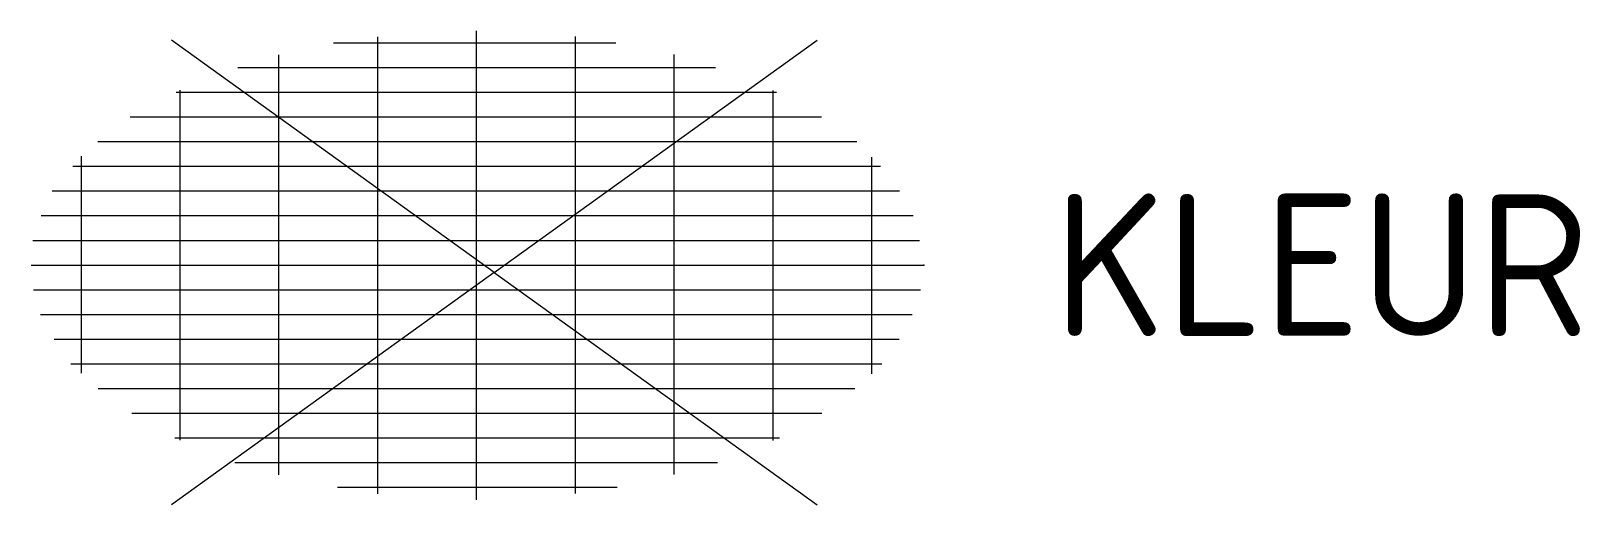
# Model space of a CAD drawing. Extents: x -5.6 to 14, y -3 to 3.
import ezdxf
from ezdxf.enums import TextEntityAlignment as Align

# ---------------------------------------------------------------- set-up
doc = ezdxf.new("R2010")
doc.units = 0
doc.header["$LTSCALE"] = 0.2
doc.styles.add('NLCS-ISO', font='NLCS-ISO.ttf')

msp = doc.modelspace()

# ---------------------------------------------------------------- linework, layer by layer
for p, q in [((0, -2.97), (0, 2.961)), ((0.223, -0.096), (-3.861, 2.844)), ((-1.809, 2.812), (1.763, 2.812)), ((-1.25, -2.893), (-1.25, 2.886)), ((0.223, -0.096), (4.307, 2.844)), ((1.25, -2.889), (1.25, 2.892)), ((-2.5, -2.653), (-2.5, 2.657)), ((2.5, -2.652), (2.5, 2.662)), ((-3.019, 2.5), (3.02, 2.5)), ((-3.801, 2.188), (3.795, 2.188)), ((-3.75, -2.215), (-3.75, 2.214)), ((3.75, -2.221), (3.75, 2.209)), ((-4.382, 1.875), (4.361, 1.875)), ((-5, -1.37), (-5, 1.378)), ((-4.792, 1.562), (4.808, 1.562)), ((-5.108, 1.25), (5.11, 1.25)), ((5, -1.377), (5, 1.364)), ((-5.369, 0.938), (5.348, 0.938)), ((-5.507, 0.625), (5.52, 0.625)), ((-5.615, 0.312), (5.602, 0.312)), ((-5.637, 0), (5.658, 0)), ((0.223, -0.096), (-3.861, -3.036)), ((0.223, -0.096), (4.307, -3.036)), ((-5.607, -0.312), (5.614, -0.312)), ((-5.517, -0.625), (5.511, -0.625)), ((-5.344, -0.938), (5.347, -0.938)), ((-5.132, -1.25), (5.124, -1.25)), ((-4.787, -1.562), (4.785, -1.562)), ((-4.362, -1.875), (4.368, -1.875)), ((-3.817, -2.188), (3.83, -2.188)), ((-3.059, -2.5), (3.047, -2.5)), ((-1.76, -2.812), (1.776, -2.812))]:
    msp.add_line(p, q)
msp.add_point((5.658, 0))

# ---------------------------------------------------------------- texts
at = {"style": 'NLCS-ISO'}
msp.add_attdef('KLEUR', text='', height=1.8, dxfattribs=at).set_placement((7.295, 0), align=Align.MIDDLE_LEFT)

doc.saveas('drawing.dxf')
